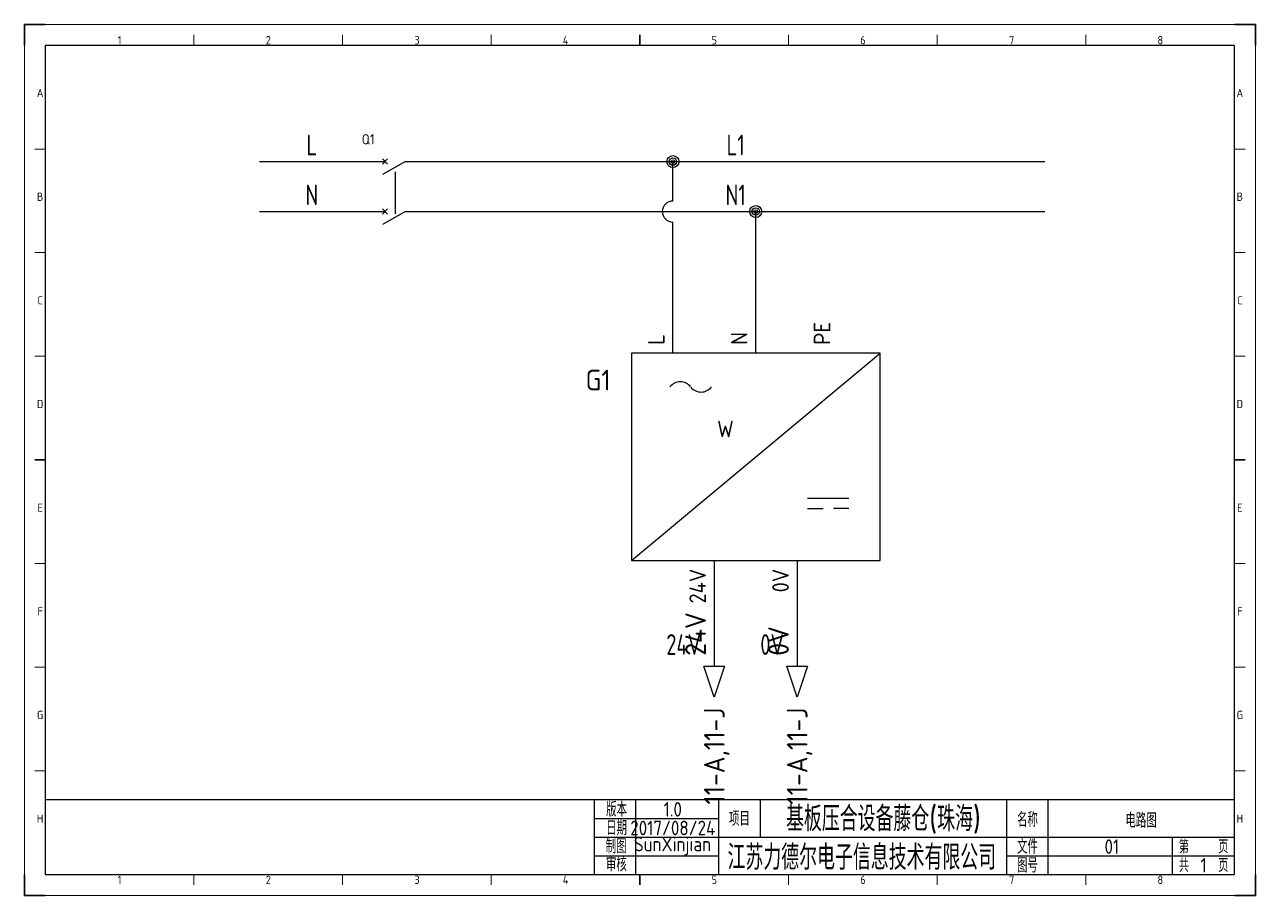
# Model space of a CAD drawing. Header units: millimetres. Extents: x 2029 to 2919, y 1343 to 1689.
# Drawn here: x 2029.3 to 2326.3, y 1387.4 to 1597.4 of the extents above; entities that cross this region are included whole.
import ezdxf
from ezdxf.enums import TextEntityAlignment as Align

# ---------------------------------------------------------------- set-up
doc = ezdxf.new("R2010")
doc.units = ezdxf.units.MM
for name, color, linetype in [('AE_BOR', 1, 'Continuous'), ('LINK', 9, 'Continuous'), ('SYMS', 7, 'Continuous'), ('TAGS', 150, 'Continuous'), ('TERMS', 123, 'Continuous'), ('WIREFIXED', 7, 'Continuous'), ('WIREREF', 52, 'Continuous'), ('WIRES', 7, 'Continuous'), ('XREF', 7, 'Continuous'), ('图框_标题栏属性', 1, 'Continuous'), ('图框_标题栏文字', 6, 'Continuous')]:
    doc.layers.add(name, color=color, linetype=linetype)
doc.styles.add('ACGBTS', font='ISOCP.SHX')
doc.styles.get("Standard").update_dxf_attribs({"font": 'arial.ttf'})
doc.styles.add('WD_IEC', font='ISOCP2.shx', dxfattribs={"height": 4, "bigfont": 'gbcbig.shx'})
doc.styles.add('工程字', font='gbenor.shx', dxfattribs={"bigfont": 'gbcbig.shx'})

# ---------------------------------------------------------------- blocks, each defined once
blk = doc.blocks.new('Border')
for p, q in [((584, 410), (10, 410)), ((10, 410), (10, 10)), ((584, 10), (584, 410)), ((10, 10), (584, 10))]:
    blk.add_line(p, q)
at = {"layer": 'AE_BOR', "color": 1, "lineweight": 30}
for p, q in [((10, 420), (0, 420)), ((0, 420), (0, 410)), ((594, 420), (584, 420)), ((594, 410), (594, 420)), ((297, 410), (297, 415)), ((5, 210), (10, 210)), ((584, 210), (589, 210)), ((0, 0), (0, 10)), ((297, 5), (297, 10)), ((594, 0), (594, 10)), ((0, 0), (10, 0)), ((594, 0), (584, 0))]:
    blk.add_line(p, q, dxfattribs=at)
at = {"layer": 'AE_BOR', "color": 1, "lineweight": 15}
for p, q in [((0, 420), (594, 420)), ((0, 0), (0, 420)), ((594, 420), (594, 0)), ((81.75, 410), (81.75, 415)), ((153.5, 410), (153.5, 415)), ((225.25, 410), (225.25, 415)), ((368.75, 410), (368.75, 415)), ((440.5, 410), (440.5, 415)), ((512.25, 410), (512.25, 415)), ((10, 360), (5, 360)), ((589, 360), (584, 360)), ((10, 310), (5, 310)), ((589, 310), (584, 310)), ((10, 260), (5, 260)), ((589, 260), (584, 260)), ((10, 160), (5, 160)), ((589, 160), (584, 160)), ((10, 110), (5, 110)), ((589, 110), (584, 110)), ((10, 60), (5, 60)), ((589, 60), (584, 60)), ((81.75, 5), (81.75, 10)), ((153.5, 5), (153.5, 10)), ((225.25, 5), (225.25, 10)), ((368.75, 5), (368.75, 10)), ((440.5, 5), (440.5, 10)), ((512.25, 5), (512.25, 10)), ((594, 0), (0, 0))]:
    blk.add_line(p, q, dxfattribs=at)
at = {"layer": 'AE_BOR', "color": 1, "lineweight": 15, "style": 'ACGBTS'}
for s, p in [('1', (45.875, 412.5)), ('2', (117.625, 412.5)), ('3', (189.375, 412.5)), ('4', (261.125, 412.5)), ('5', (332.875, 412.5)), ('6', (404.625, 412.5)), ('7', (476.375, 412.5)), ('8', (548.125, 412.5)), ('A', (7.5, 387)), ('A', (586.5, 387)), ('B', (7.5, 337)), ('B', (586.5, 337)), ('C', (7.5, 287)), ('C', (586.5, 287)), ('D', (7.5, 237)), ('D', (586.5, 237)), ('E', (7.5, 187)), ('E', (586.5, 187)), ('F', (7.5, 137)), ('F', (586.5, 137)), ('G', (7.5, 87)), ('G', (586.5, 87)), ('H', (7.5, 37)), ('H', (586.5, 37)), ('1', (45.875, 7.5)), ('2', (117.625, 7.5)), ('3', (189.375, 7.5)), ('4', (261.125, 7.5)), ('5', (332.875, 7.5)), ('6', (404.625, 7.5)), ('7', (476.375, 7.5)), ('8', (548.125, 7.5))]:
    blk.add_text(s, height=4, dxfattribs=at).set_placement(p, align=Align.MIDDLE)
blk = doc.blocks.new('LdrDkA4')
for p, q in [((132.5, 0), (132.5, 18)), ((142.5, 0), (142.5, 18)), ((162.5, 0), (162.5, 18)), ((162.5, 0), (162.5, 18)), ((162.5, 0), (162.5, 18)), ((172.5, 18), (172.5, 13.5)), ((232, 0), (232, 18)), ((242, 0), (242, 18)), ((132.5, 13.5), (162.5, 13.5)), ((172.5, 13.5), (172.5, 9)), ((132.5, 9), (162.99, 9)), ((162.5, 9), (287, 9)), ((272, 0), (272, 9)), ((132.5, 4.5), (162.5, 4.5)), ((232, 4.5), (287, 4.5)), ((142.5, 2.09), (142.5, 2.09)), ((142.5, 2.09), (142.5, 2.09))]:
    blk.add_line(p, q)
blk.add_lwpolyline([(132.5, 18), (0, 18), (0, 0), (132.5, 0)], close=True)
blk.add_lwpolyline([(132.5, 0), (287, 0), (287, 18), (132.5, 18)])
at = {"flags": 9}
blk.add_attdef('WD_TB', (0, 0), '', height=2.5, dxfattribs=at)
at = {"layer": '图框_标题栏属性', "style": '工程字'}
for tag, height, p in [('版本', 3.5, (151.42, 15.75)), ('项目', 6, (202.25, 13.5)), ('名称', 3.5, (264.42, 13.27)), ('日期', 3.5, (151.42, 11.25)), ('制图', 3.5, (151.34, 6.85)), ('公司名称', 6, (197.03, 4.5)), ('文件', 3.5, (257.37, 6.75)), ('页数', 3.5, (279.5, 6.75)), ('审核', 3.5, (151.65, 2.36)), ('图号', 3.5, (257.37, 2.25)), ('总数', 3.5, (279.5, 2.25))]:
    blk.add_attdef(tag, text='', height=height, dxfattribs=at).set_placement(p, align=Align.MIDDLE)
at = {"layer": '图框_标题栏文字', "style": '工程字'}
for s, height, p in [('版本', 3.5, (137.85, 15.75)), ('项目', 3.5, (167.5, 13.5)), ('名称', 3.5, (237, 13.27)), ('日期', 3.5, (137.85, 11.25)), ('制图', 3.5, (137.75, 6.85)), ('文件', 3.5, (237, 6.75)), ('第    页', 3.25, (279.5, 6.75)), ('审核', 3.5, (137.81, 2.51)), ('图号', 3.5, (237, 2.25)), ('共    页', 3.25, (279.5, 2.25))]:
    blk.add_text(s, height=height, dxfattribs=at).set_placement(p, align=Align.MIDDLE_CENTER)
blk = doc.blocks.new('WD_WNH')
at = {"linetype": 'Continuous', "style": 'WD_IEC', "width": 0.8}
blk.add_attdef('WIRENO', text='', height=2.5, dxfattribs=at).set_placement((0, 0.75), align=Align.CENTER)
at = {"style": 'WD_IEC', "flags": 1}
for tag, p in [('W08USER', (0, 0.375)), ('W04USER', (0, 0.875)), ('W05USER', (0, 0.75)), ('W09USER', (0, 0.25)), ('W03USER', (0, 1)), ('W06USER', (0, 0.625)), ('W07USER', (0, 0.5)), ('W02USER', (0, 1.125)), ('W01USER', (0, 1.25)), ('W10USER', (0, 0.125))]:
    blk.add_attdef(tag, text='', height=0.08, dxfattribs=at).set_placement(p, align=Align.CENTER)
blk = doc.blocks.new('POWER')
for p, q in [((0, -50), (60, 0)), ((42.5, -35), (52.5, -35)), ((42.5, -37.5), (46.25, -37.5)), ((52.5, -37.5), (48.75, -37.5))]:
    blk.add_line(p, q)
blk.add_lwpolyline([(0, 0), (0, -50), (60, -50), (60, 0)], close=True)
for centre, start, end in [((11.8, -10.01), 36.8699, 143.1301), ((16.8, -6.26), 216.8699, 323.1301)]:
    blk.add_arc(centre, 3.12, start, end)
at = {"style": 'WD_IEC'}
for tag, p in [('TERM02', (28, 2)), ('TERM03', (48, 2)), ('TERM01', (8, 2))]:
    blk.add_attdef(tag, p, '', height=4, rotation=90, dxfattribs=at)
for tag, height, p in [('INST', 5, (-5, 5)), ('LOC', 5, (-5, -2)), ('TAG1', 5, (-5, -9)), ('RATING1', 5, (-5, -18)), ('TERM06', 4, (24.7, -20.29)), ('XREF', 5, (-5, -26)), ('DESC1', 5, (-5, -33.7)), ('DESC2', 5, (-5, -40.7)), ('DESC3', 5, (-5, -47.7))]:
    blk.add_attdef(tag, text='', height=height, dxfattribs=at).set_placement(p, align=Align.RIGHT)
at = {"style": 'WD_IEC', "flags": 1}
for tag, p, height in [('X2TERM01', (10, 0), 0.64), ('X2TERM02', (30, 0), 0.64), ('X2TERM03', (50, 0), 0.64), ('MFG', (65.5, -2), 3), ('CAT', (65.5, -7), 3), ('ASSYCODE', (62, -43), 2), ('FAMILY', (62, -46), 2), ('CATDESC', (62, -49), 2), ('X8TERM04', (20, -50), 0.64), ('X8TERM05', (40, -50), 0.64)]:
    blk.add_attdef(tag, p, '', height=height, dxfattribs=at)
at = {"style": 'WD_IEC'}
for tag, p in [('TERM04', (18, -52)), ('TERM05', (38, -52))]:
    blk.add_attdef(tag, text='', height=4, rotation=90, dxfattribs=at).set_placement(p, align=Align.RIGHT)
blk = doc.blocks.new('WDDOT')
for radius in [0.72, 0.449, 0.223]:
    blk.add_circle((0, 0), radius)
blk = doc.blocks.new('HCB1')
for p, q in [((-7.5, 0), (-2.5, 0)), ((-1.88, 0.62), (-3.12, -0.62)), ((-1.88, -0.62), (-3.12, 0.62)), ((2.5, 0), (-3.12, -3.12)), ((2.5, 0), (7.5, 0))]:
    blk.add_line(p, q)
at = {"style": 'WD_IEC'}
for tag, p in [('INST', (-5, 11.12)), ('LOC', (-5, 7.62)), ('TAG1', (-5, 4.12)), ('DESC1', (-5, -13.75)), ('DESC2', (-5, -17.25)), ('DESC3', (-5, -20.75))]:
    blk.add_attdef(tag, text='', height=2.5, dxfattribs=at).set_placement(p, align=Align.RIGHT)
for tag, p, height, flags in [('MFG', (4.92, 12.12), 1.5, 9), ('CAT', (4.92, 9.62), 1.5, 9), ('TERM01', (-7.5, 1), 2, 8), ('X4TERM01', (-7.5, 0), 0.32, 1), ('X1TERM02', (7.5, 0), 0.32, 1), ('X2LINK', (0, -0.55), 0.32, 1), ('X8LINK', (0, -2.46), 0.32, 1), ('ASSYCODE', (12.25, -2.75), 1, 1), ('FAMILY', (12.25, -4.25), 1, 1), ('CATDESC', (12.25, -5.75), 1, 1), ('CONTACT', (12.5, -7.5), 1, 1), ('COMMON', (13.75, -8.75), 1, 1)]:
    blk.add_attdef(tag, p, '', height=height, dxfattribs=dict(at, flags=flags))
at = {"style": 'WD_IEC', "flags": 8}
blk.add_attdef('TERM02', text='', height=2, dxfattribs=at).set_placement((7.5, 1), align=Align.RIGHT)
at = {"lineweight": 15, "style": 'WD_IEC'}
for tag, p in [('RATING1', (-5, -6.25)), ('XREF', (-5, -10))]:
    blk.add_attdef(tag, text='', height=2.5, dxfattribs=at).set_placement(p, align=Align.RIGHT)
blk = doc.blocks.new('HCB2')
for p, q in [((-7.5, 0), (-2.5, 0)), ((-1.88, 0.62), (-3.12, -0.62)), ((-1.88, -0.62), (-3.12, 0.62)), ((2.5, 0), (-3.12, -3.12)), ((2.5, 0), (7.5, 0))]:
    blk.add_line(p, q)
at = {"style": 'WD_IEC'}
for tag, p in [('INST', (-5, 11.12)), ('LOC', (-5, 7.62)), ('TAG2', (-5, 4.12)), ('DESC1', (-5, -13.75)), ('DESC2', (-5, -17.25)), ('DESC3', (-5, -20.75))]:
    blk.add_attdef(tag, text='', height=2.5, dxfattribs=at).set_placement(p, align=Align.RIGHT)
for tag, p, height, flags in [('TERM01', (-7.5, 1), 2, 8), ('X4TERM01', (-7.5, 0), 0.32, 1), ('X1TERM02', (7.5, 0), 0.32, 1), ('X2LINK', (0, -0.55), 0.32, 1), ('X8LINK', (0, -2.46), 0.32, 1), ('FAMILY', (12.25, -4.25), 1, 1), ('CONTACT', (12.5, -7.5), 1, 1)]:
    blk.add_attdef(tag, p, '', height=height, dxfattribs=dict(at, flags=flags))
at = {"style": 'WD_IEC', "flags": 8}
blk.add_attdef('TERM02', text='', height=2, dxfattribs=at).set_placement((7.5, 1), align=Align.RIGHT)
at = {"lineweight": 15, "style": 'WD_IEC', "flags": 1}
blk.add_attdef('RATING1', text='', height=2.5, dxfattribs=at).set_placement((-5, -6.25), align=Align.RIGHT)
at = {"lineweight": 15, "style": 'WD_IEC'}
blk.add_attdef('XREF', text='', height=2.5, dxfattribs=at).set_placement((-5, -10), align=Align.RIGHT)
blk = doc.blocks.new('WD_WNV')
at = {"linetype": 'Continuous', "style": 'WD_IEC', "width": 0.8}
blk.add_attdef('WIRENO', text='', height=2.5, dxfattribs=at).set_placement((-1.6, 0), align=Align.MIDDLE_RIGHT)
at = {"style": 'WD_IEC', "flags": 1}
for tag, p in [('W08USER', (-1, 0.375)), ('W04USER', (-1, 0.875)), ('W05USER', (-1, 0.75)), ('W09USER', (-1, 0.25)), ('W03USER', (-1, 1)), ('W06USER', (-1, 0.625)), ('W07USER', (-1, 0.5)), ('W02USER', (-1, 1.125)), ('W01USER', (-1, 1.25)), ('W10USER', (-1, 0.125))]:
    blk.add_attdef(tag, text='', height=0.08, dxfattribs=at).set_placement(p, align=Align.CENTER)
blk = doc.blocks.new('HA1S4')
blk.add_lwpolyline([(0, -3.75), (-1.25, 0), (1.25, 0)], close=True)
at = {"style": 'WD_IEC', "flags": 8}
blk.add_attdef('WIRENO', (-1, 1.25), '', height=2.5, rotation=90, dxfattribs=at)
at = {"style": 'WD_IEC'}
blk.add_attdef('DESC1', text='', height=2.5, rotation=90, dxfattribs=at).set_placement((1, 1.25), align=Align.TOP_LEFT)
at = {"style": 'WD_IEC', "flags": 1}
blk.add_attdef('X2TERM01', (0, 0), '', height=0.32, dxfattribs=at)
blk.add_attdef('SIGCODE', text='', height=1, dxfattribs=at).set_placement((-2.5, -3.2), align=Align.RIGHT)
at = {"style": 'WD_IEC'}
blk.add_attdef('XREF', text='', height=2.5, rotation=90, dxfattribs=at).set_placement((0, -5), align=Align.MIDDLE_RIGHT)

msp = doc.modelspace()

# ---------------------------------------------------------------- linework, layer by layer
at = {"layer": 'LINK'}
msp.add_lwpolyline([(2118.74, 1561.93), (2118.74, 1551.79)], dxfattribs=at)
at = {"layer": 'WIRES'}
for p, q in [((2085.96, 1564.39), (2111.24, 1564.39)), ((2126.24, 1564.39), (2275.52, 1564.39)), ((2185.72, 1554.88), (2185.72, 1564.39)), ((2085.96, 1552.34), (2111.24, 1552.34)), ((2126.24, 1552.34), (2275.52, 1552.34)), ((2205.72, 1518.19), (2205.72, 1552.34)), ((2185.72, 1518.19), (2185.72, 1549.8)), ((2195.72, 1468.19), (2195.72, 1442.72)), ((2215.72, 1468.19), (2215.72, 1442.72))]:
    msp.add_line(p, q, dxfattribs=at)
msp.add_arc((2185.72, 1552.34), 2.54, 90, 270, dxfattribs=at)

# ---------------------------------------------------------------- block references
msp.add_blockref('LdrDkA4', (2034.29, 1392.42)).add_auto_attribs({'总数': '1', '文件': '01', '名称': '电路图', '公司名称': '江苏力德尔电子信息技术有限公司', '项目': '基板压合设备藤仓(珠海)', '制图': 'SunXinjian', '日期': '2017/08/24', '版本': '1.0'})
at = {"layer": 'AE_BOR', "xscale": 0.5, "yscale": 0.5, "zscale": 0.5}
msp.add_blockref('Border', (2029.29, 1387.42), dxfattribs=at)
at = {"layer": 'SYMS'}
ref = msp.add_blockref('HCB1', (2118.74, 1564.39), dxfattribs=at)
ref.add_attrib('TAG1', 'Q1', dxfattribs={"layer": 'TAGS', "height": 2.5, "style": 'WD_IEC'}).set_placement((2113.74, 1568.51), align=Align.RIGHT)
at = {"layer": 'SYMS', "xscale": 2, "yscale": 2, "zscale": 2}
for p in [(2185.72, 1564.39), (2205.72, 1552.34)]:
    msp.add_blockref('WDDOT', p, dxfattribs=at)
at = {"layer": 'SYMS'}
msp.add_blockref('HCB2', (2118.74, 1552.34), dxfattribs=at)
ref = msp.add_blockref('POWER', (2175.72, 1518.19), dxfattribs=at)
ref.add_attrib('TERM05', '0V', dxfattribs={"layer": 'TERMS', "height": 4, "rotation": 90, "style": 'WD_IEC'}).set_placement((2213.72, 1466.19), align=Align.RIGHT)
ref.add_attrib('TERM04', '24V', dxfattribs={"layer": 'TERMS', "height": 4, "rotation": 90, "style": 'WD_IEC'}).set_placement((2193.72, 1466.19), align=Align.RIGHT)
ref.add_attrib('TERM03', 'PE', (2223.72, 1520.19), dxfattribs={"layer": 'TERMS', "height": 4, "rotation": 90, "style": 'WD_IEC'})
ref.add_attrib('TERM02', 'N', (2203.72, 1520.19), dxfattribs={"layer": 'TERMS', "height": 4, "rotation": 90, "style": 'WD_IEC'})
ref.add_attrib('TERM01', 'L', (2183.72, 1520.19), dxfattribs={"layer": 'TERMS', "height": 4, "rotation": 90, "style": 'WD_IEC'})
ref.add_attrib('TAG1', 'G1', dxfattribs={"layer": 'TAGS', "height": 5, "style": 'WD_IEC'}).set_placement((2170.72, 1509.19), align=Align.RIGHT)
ref.add_attrib('TERM06', 'W', dxfattribs={"layer": 'TERMS', "height": 4, "style": 'WD_IEC'}).set_placement((2200.41, 1497.9), align=Align.RIGHT)
ref = msp.add_blockref('HA1S4', (2195.72, 1442.72), dxfattribs=dict(at, xscale=2, yscale=2, zscale=2))
ref.add_attrib('XREF', '11-A,11-J', dxfattribs={"layer": 'XREF', "height": 5, "rotation": 90, "style": 'WD_IEC'}).set_placement((2195.72, 1432.72), align=Align.MIDDLE_RIGHT)
ref.add_attrib('WIRENO', '24V', (2193.72, 1445.22), dxfattribs={"layer": 'WIREREF', "height": 5, "rotation": 90, "style": 'WD_IEC', "flags": 8})
ref = msp.add_blockref('HA1S4', (2215.72, 1442.72), dxfattribs=dict(at, xscale=2, yscale=2, zscale=2))
ref.add_attrib('XREF', '11-A,11-J', dxfattribs={"layer": 'XREF', "height": 5, "rotation": 90, "style": 'WD_IEC'}).set_placement((2215.72, 1432.72), align=Align.MIDDLE_RIGHT)
ref.add_attrib('WIRENO', '0V', (2213.72, 1445.22), dxfattribs={"layer": 'WIREREF', "height": 5, "rotation": 90, "style": 'WD_IEC', "flags": 8})
at = {"layer": 'WIREFIXED'}
ref = msp.add_blockref('WD_WNH', (2098.6, 1564.39), dxfattribs=dict(at, xscale=2, yscale=2, zscale=2))
ref.add_attrib('WIRENOF', 'L', dxfattribs={"linetype": 'Continuous', "height": 5, "style": 'WD_IEC', "width": 0.8}).set_placement((2098.6, 1565.89), align=Align.CENTER)
ref = msp.add_blockref('WD_WNH', (2200.88, 1564.39), dxfattribs=dict(at, xscale=2, yscale=2, zscale=2))
ref.add_attrib('WIRENOF', 'L1', dxfattribs={"linetype": 'Continuous', "height": 5, "style": 'WD_IEC', "width": 0.8}).set_placement((2200.88, 1565.89), align=Align.CENTER)
ref = msp.add_blockref('WD_WNH', (2098.6, 1552.34), dxfattribs=dict(at, xscale=2, yscale=2, zscale=2))
ref.add_attrib('WIRENOF', 'N', dxfattribs={"linetype": 'Continuous', "height": 5, "style": 'WD_IEC', "width": 0.8}).set_placement((2098.6, 1553.84), align=Align.CENTER)
ref = msp.add_blockref('WD_WNH', (2200.88, 1552.34), dxfattribs=dict(at, xscale=2, yscale=2, zscale=2))
ref.add_attrib('WIRENOF', 'N1', dxfattribs={"linetype": 'Continuous', "height": 5, "style": 'WD_IEC', "width": 0.8}).set_placement((2200.88, 1553.84), align=Align.CENTER)
ref = msp.add_blockref('WD_WNV', (2195.72, 1447.92), dxfattribs=dict(at, xscale=2, yscale=2, zscale=2))
ref.add_attrib('WIRENOF', '24V', dxfattribs={"linetype": 'Continuous', "height": 5, "style": 'WD_IEC', "width": 0.8}).set_placement((2192.52, 1447.92), align=Align.MIDDLE_RIGHT)
ref = msp.add_blockref('WD_WNV', (2215.72, 1447.92), dxfattribs=dict(at, xscale=2, yscale=2, zscale=2))
ref.add_attrib('WIRENOF', '0V', dxfattribs={"linetype": 'Continuous', "height": 5, "style": 'WD_IEC', "width": 0.8}).set_placement((2212.52, 1447.92), align=Align.MIDDLE_RIGHT)

doc.saveas('drawing.dxf')
